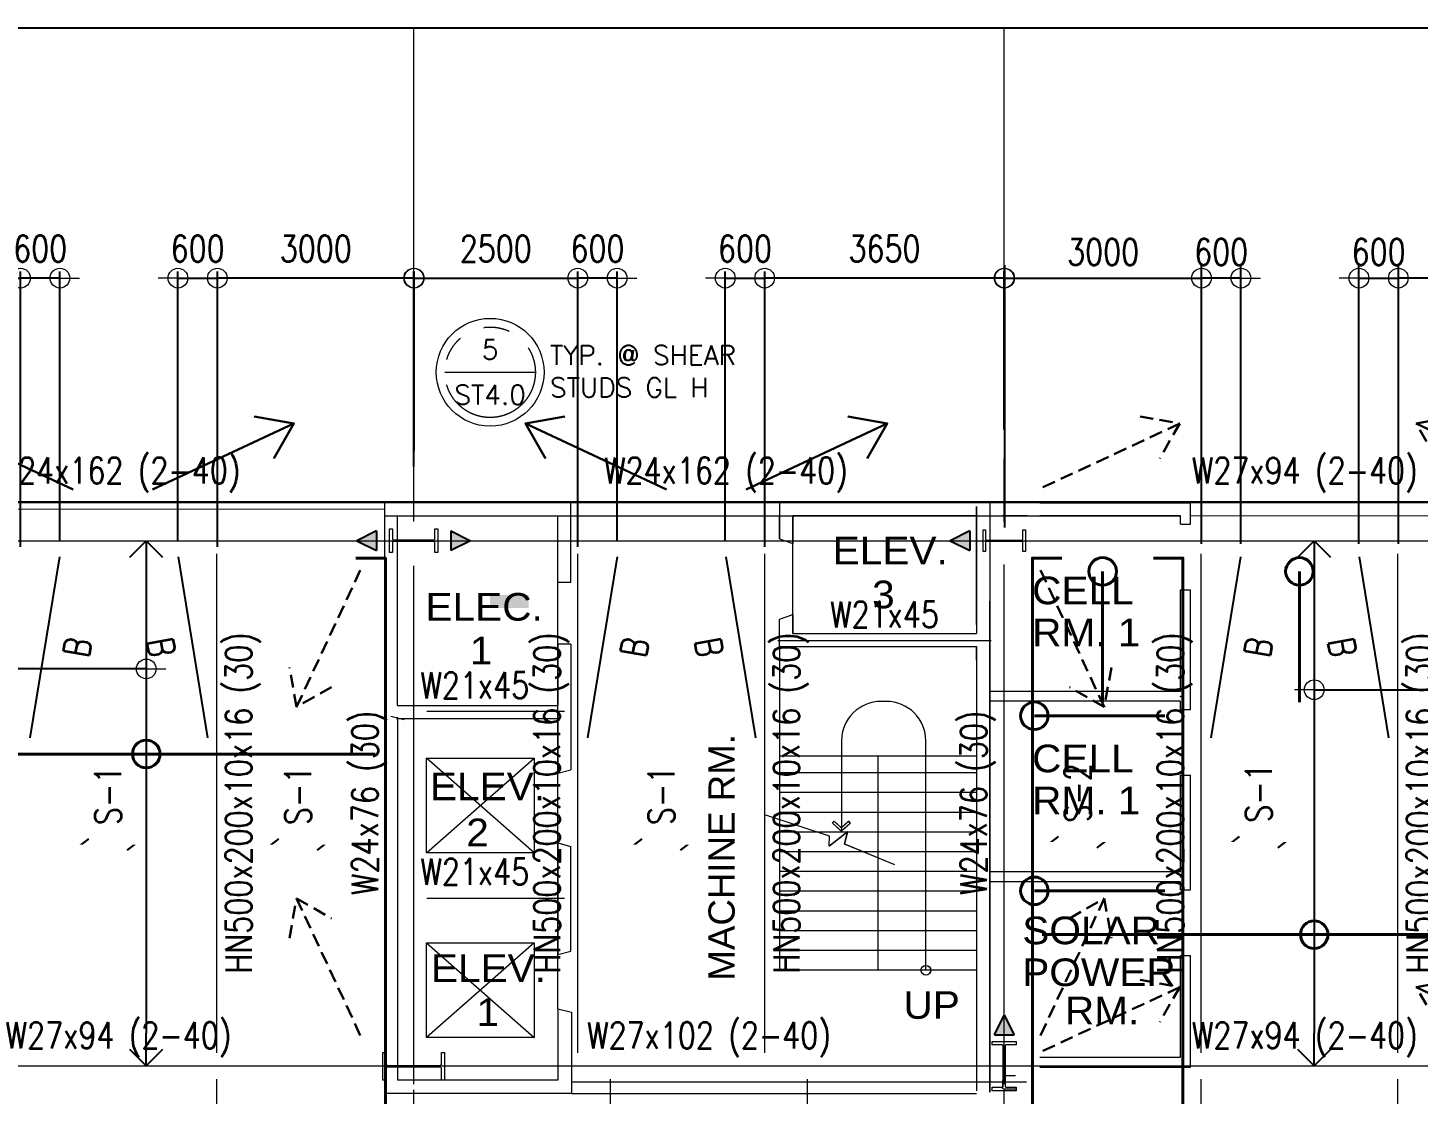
# Model space of a CAD drawing. Header units: millimetres. Extents: x -101701 to 170890, y -50253 to 85631.
# Drawn here: x 41923 to 63115, y 37081 to 53324 of the extents above; entities that cross this region are included whole.
import ezdxf
from ezdxf.enums import TextEntityAlignment as Align

# ---------------------------------------------------------------- set-up
doc = ezdxf.new("R2010")
doc.units = ezdxf.units.MM
doc.header["$MEASUREMENT"] = 0
for name, pattern in [('CENTER2', [28.575, 19.05, -3.175, 3.175, -3.175]), ('HIDDEN', [0.375, 0.25, -0.125]), ('PHANTOM2', [1.25, 0.625, -0.125, 0.125, -0.125, 0.125, -0.125])]:
    doc.linetypes.add(name, pattern=pattern)
doc.layers.get('0').update_dxf_attribs({"lineweight": 0})
for name, color, linetype, lineweight in [('A_ARCHITECTURAL BACKGROUND', 251, 'Continuous', 5), ('COLUMN', 2, 'Continuous', 20), ('contrucion line05', 86, 'Continuous', 5), ('D', 1, 'Continuous', 9), ('ELAYOUT', 4, 'Continuous', 9), ('GRIDLINES_DIM', 252, 'Continuous', 5), ('HATCH', 8, 'Continuous', 5), ('REDDUM', 1, 'Continuous', 25), ('S-ANNO-DIMS', 252, 'Continuous', 5), ('S-ANNO-MARK', 2, 'Continuous', 9), ('S-ANNO-NPLT', 7, 'Continuous', 9), ('S-Anno-Symb', 143, 'PHANTOM2', 15), ('S-BEAM', 5, 'Continuous', 25), ('S-BRACE', 2, 'Continuous', 18), ('S_BEAM', 5, 'Continuous', 30), ('S_COL', 2, 'Continuous', 20), ('S_DRB', 4, 'Continuous', 40), ('S_GRID LINES', 252, 'Continuous', 5), ('S_SLAB EDGE', 2, 'Continuous', 30), ('TEXT', 2, 'Continuous', 20)]:
    doc.layers.add(name, color=color, linetype=linetype, lineweight=lineweight)
doc.layers.add('GUIDE', color=191, linetype='Continuous', plot=False)
doc.styles.add('1', font='simplex.shx', dxfattribs={"width": 0.85, "height": 300})
doc.styles.add('ARIALNW', font='ARIALN.TTF')
doc.styles.add('MMTX$0$ESMX$0$X-OPTA1D', font='x-opta1d')
doc.styles.add('ROMANSX', font='ROMANS.shx', dxfattribs={"height": 0.09375})
doc.styles.add('SIMPLEX', font='SIMPLEX.shx', dxfattribs={"width": 0.8, "height": 400})
doc.styles.add('SWISS', font='swissl.ttf')
doc.dimstyles.new('DIM 200', dxfattribs={"dimtxt": 0.36, "dimasz": 0.2, "dimexe": 0.1, "dimexo": 0, "dimgap": 0.08, "dimtad": 1, "dimlfac": 2, "dimrnd": 0.005, "dimzin": 1, "dimdsep": 46, "dimtxsty": 'ARIALNW', "dimcen": 0.09, "dimclrd": 6, "dimclre": 6, "dimclrt": 13, "dimadec": 0, "dimazin": 0, "dimtfac": 1, "dimtofl": 0, "dimtmove": 2, "dimatfit": 3, "dimfxl": 1, "dimtolj": 1, "dimtzin": 0, "dimarcsym": 0})
doc.dimstyles.new('DIM_100', dxfattribs={"dimtxt": 1000, "dimasz": 2, "dimexe": 100, "dimexo": 250, "dimgap": 250, "dimtad": 1, "dimdec": 0, "dimrnd": 1, "dimdsep": 46, "dimtxsty": '1', "dimblk1": 'ESCADIM_ARW', "dimblk2": 'ESCADIM_ARW', "dimsah": 1, "dimcen": 50, "dimclrd": 256, "dimclre": 256, "dimclrt": 52, "dimadec": 0, "dimazin": 0, "dimtfac": 1, "dimtdec": 0, "dimtofl": 0, "dimtmove": 0, "dimatfit": 3, "dimldrblk": 'ESCADIM_ARW', "dimfxl": 1, "dimtolj": 1, "dimtzin": 0, "dimarcsym": 0})
doc.dimstyles.new('DIM_200', dxfattribs={"dimtxt": 400, "dimasz": 2, "dimexe": 200, "dimexo": 200, "dimgap": 200, "dimtad": 1, "dimdec": 0, "dimrnd": 1, "dimzin": 1, "dimdsep": 46, "dimtxsty": 'SIMPLEX', "dimblk1": 'ESCADIM_ARW', "dimblk2": 'ESCADIM_ARW', "dimsah": 1, "dimcen": 50, "dimclrd": 251, "dimclre": 251, "dimclrt": 52, "dimazin": 0, "dimtfac": 1, "dimtdec": 0, "dimtofl": 0, "dimtmove": 0, "dimatfit": 3, "dimldrblk": 'ESCADIM_ARW', "dimfxl": 1, "dimtolj": 1, "dimtzin": 0, "dimarcsym": 0})
doc.dimstyles.new('ESCA', dxfattribs={"dimtxt": 300, "dimasz": 1, "dimexe": 100, "dimexo": 100, "dimgap": 100, "dimtad": 1, "dimdec": 0, "dimrnd": 1, "dimdsep": 46, "dimtxsty": '1', "dimblk1": 'ESCADIM_ARW', "dimblk2": 'ESCADIM_ARW', "dimsah": 1, "dimcen": 50, "dimclrd": 256, "dimclre": 256, "dimclrt": 52, "dimadec": 0, "dimazin": 0, "dimtfac": 1, "dimtdec": 0, "dimtofl": 0, "dimtmove": 0, "dimatfit": 3, "dimldrblk": 'ESCADIM_ARW', "dimfxl": 1, "dimtolj": 1, "dimtzin": 0, "dimarcsym": 0})

# ---------------------------------------------------------------- blocks, each defined once
blk = doc.blocks.new('MOMENT')
at = {"layer": 'S_BEAM'}
h = blk.add_hatch(color=1, dxfattribs=at)
h.dxf.hatch_style = 1
h.paths.add_polyline_path([(37000, 700), (36850, 400), (37150, 400)])
at = {"layer": 'REDDUM'}
for p, q in [((36850, 400), (37000, 700)), ((37000, 700), (37150, 400)), ((36850, 400), (37150, 400))]:
    blk.add_line(p, q, dxfattribs=at)
blk = doc.blocks.new('12F COLUMN LAYOUT')
at = {"layer": 'COLUMN', "lineweight": 13}
for points in [[(17632, 48000), (17632, 48181), (17677, 48181), (17677, 48031, 0.414214), (17695, 48012), (18305, 48012, 0.414214), (18323, 48031), (18323, 48181), (18368, 48181), (18368, 47819), (18323, 47819), (18323, 47969, 0.414214), (18305, 47988), (17695, 47988, 0.414214), (17677, 47969), (17677, 47819), (17632, 47819), (17632, 48000)], [(26677, 48000), (26677, 48164), (26714, 48164), (26714, 48030, 0.414214), (26734, 48010), (27266, 48010, 0.414214), (27286, 48030), (27286, 48164), (27323, 48164), (27323, 47836), (27286, 47836), (27286, 47970, 0.414214), (27266, 47990), (26734, 47990, 0.414214), (26714, 47970), (26714, 47836), (26677, 47836), (26677, 48000)]]:
    blk.add_lwpolyline(points, format="xyb", dxfattribs=at)
at = {"layer": 'S_COL', "ltscale": 0.05, "elevation": 0}
blk.add_lwpolyline([(27000, 39622), (26817, 39622), (26817, 39675), (26967, 39675, 0.414214), (26985, 39694), (26985, 40303, 0.414214), (26967, 40321), (26817, 40321), (26817, 40374), (27183, 40374), (27183, 40321), (27033, 40321, 0.414214), (27015, 40303), (27015, 39694, 0.414214), (27033, 39675), (27183, 39675), (27183, 39622), (27000, 39622)], format="xyb", dxfattribs=at)
at = {"layer": 'S_COL', "ltscale": 0.05}
blk.add_lwpolyline([(17529, 39995), (17529, 40206), (17576, 40206), (17576, 40037, 0.414214), (17605, 40008), (18395, 40008, 0.414214), (18424, 40037), (18424, 40206), (18471, 40206), (18471, 39784), (18424, 39784), (18424, 39953, 0.414214), (18395, 39982), (17605, 39982, 0.414214), (17576, 39953), (17576, 39784), (17529, 39784), (17529, 39995)], format="xyb", dxfattribs=at)
blk = doc.blocks.new('ARCHBKGRND2')
at = {"color": 251, "ltscale": 0.5}
for p, q in [((53582, 44100, 0), (53582, 45897, 0)), ((53382, 37268, 0), (57146, 37268, 0))]:
    blk.add_line(p, q, dxfattribs=at)
at = {"layer": 'A_ARCHITECTURAL BACKGROUND', "color": 251, "ltscale": 10}
for p, q in [((47366, 45989, 0), (38365, 45993, 0)), ((57347, 45896, 0), (59492, 45894, 0)), ((59642, 45894, 0), (66215, 45889, 0)), ((53382, 43900, 0), (53382, 38969, 0)), ((56385, 42232, 0), (53379, 42232, 0)), ((54882, 38969, 0), (54882, 42232, 0)), ((56385, 41975, 0), (53379, 41975, 0)), ((56385, 41674, 0), (53379, 41674, 0)), ((56385, 41374, 0), (53379, 41374, 0)), ((56385, 41073, 0), (53379, 41073, 0)), ((56385, 40772, 0), (53379, 40772, 0)), ((56385, 40472, 0), (53379, 40472, 0)), ((56385, 40171, 0), (53379, 40171, 0)), ((56385, 39870, 0), (53379, 39870, 0)), ((56385, 39570, 0), (53379, 39570, 0)), ((56385, 39269, 0), (53379, 39269, 0)), ((56385, 38969, 0), (53379, 38969, 0))]:
    blk.add_line(p, q, dxfattribs=at)
at = {"layer": 'COLUMN', "color": 251, "ltscale": 10}
for p, q in [((57154, 45893, 0), (56779, 45893, 0)), ((56789, 37364, 0), (56970, 37364, 0)), ((56789, 37364, 0), (56973, 37364, 0))]:
    blk.add_line(p, q, dxfattribs=at)
at = {"layer": 'contrucion line05', "color": 251, "ltscale": 0.5}
for p, q in [((49643, 40757, 0), (48000, 42200, 0)), ((48000, 40757, 0), (49643, 42200, 0)), ((48000, 39386, 0), (49643, 37943, 0)), ((49643, 39386, 0), (48000, 37943, 0))]:
    blk.add_line(p, q, dxfattribs=at)
at = {"layer": 'contrucion line05', "color": 251, "ltscale": 0.5, "elevation": 0}
for points in [[(48000, 42200), (49643, 42200), (49643, 40757), (48000, 40757)], [(49643, 37943), (48000, 37943), (48000, 39386), (49643, 39386)]]:
    blk.add_lwpolyline(points, close=True, dxfattribs=at)
at = {"layer": 'D', "color": 251, "ltscale": 0.5}
for p, q in [((57347, 46089, 0), (59642, 46089, 0)), ((57347, 45889, 0), (59492, 45889, 0)), ((50003, 38381, 0), (50003, 44873, 0)), ((50210, 37268, 0), (50975, 37268, 0)), ((50210, 37092, 0), (50975, 37092, 0)), ((50975, 37268, 0), (56385, 37268, 0)), ((50975, 37092, 0), (56385, 37092, 0))]:
    blk.add_line(p, q, dxfattribs=at)
at = {"layer": 'ELAYOUT', "color": 251, "ltscale": 10}
for p, q in [((47366, 37092, 0), (47366, 46097, 0)), ((50201, 44873, 0), (50201, 46099, 0)), ((50201, 44873, 0), (50201, 46099, 0)), ((56385, 46034, 0), (56385, 44100, 0)), ((56385, 44237, 0), (56385, 46034, 0)), ((56385, 46034, 0), (56385, 44237, 0)), ((56385, 44237, 0), (56385, 46034, 0)), ((56385, 44237, 0), (56385, 46034, 0)), ((56385, 44237, 0), (56385, 46034, 0)), ((56385, 44237, 0), (56385, 46034, 0)), ((56385, 46034, 0), (56385, 44354, 0)), ((56385, 44354, 0), (56385, 46034, 0)), ((56385, 44354, 0), (56385, 46034, 0)), ((56585, 46098, 0), (56585, 38748, 0)), ((47560, 45889, 0), (49909, 45889, 0)), ((47560, 45889, 0), (49909, 45889, 0)), ((47560, 45889, 0), (50000, 45889, 0)), ((47560, 43001, 0), (47560, 45889, 0)), ((50000, 44873, 0), (50000, 45889, 0)), ((50201, 44873, 0), (50000, 44873, 0)), ((56585, 43212, 0), (56585, 44591, 0)), ((56585, 44390, 0), (56585, 37109, 0)), ((56585, 37109, 0), (56585, 44390, 0)), ((56585, 44390, 0), (56585, 37109, 0)), ((56585, 37109, 0), (56585, 44390, 0)), ((56585, 37109, 0), (56585, 44390, 0)), ((56585, 37109, 0), (56585, 44390, 0)), ((56585, 37109, 0), (56585, 44390, 0)), ((56585, 44390, 0), (56585, 43212, 0)), ((56585, 43212, 0), (56585, 44390, 0)), ((56585, 44360, 0), (56585, 38748, 0)), ((56585, 44360, 0), (56585, 38748, 0)), ((56585, 44360, 0), (56585, 38748, 0)), ((56585, 44242, 0), (56585, 38748, 0)), ((56585, 44242, 0), (56585, 38748, 0)), ((50000, 43936, 0), (50000, 43001, 0)), ((50201, 43936, 0), (50000, 43936, 0)), ((50201, 43936, 0), (50201, 43026, 0)), ((50201, 43936, 0), (50201, 42021, 0)), ((56385, 43810, 0), (56385, 43900, 0)), ((56385, 43900, 0), (56385, 37134, 0)), ((56385, 43692, 0), (56385, 43900, 0)), ((56385, 43692, 0), (56385, 43900, 0)), ((56385, 43692, 0), (56385, 43900, 0)), ((56385, 43692, 0), (56385, 43900, 0)), ((56385, 43692, 0), (56385, 43900, 0)), ((56385, 43810, 0), (56385, 43900, 0)), ((56385, 43810, 0), (56385, 43900, 0)), ((56585, 43729, 0), (56585, 43936, 0)), ((56585, 43729, 0), (56585, 43936, 0)), ((56585, 43729, 0), (56585, 43936, 0)), ((56585, 43729, 0), (56585, 43936, 0)), ((56585, 43729, 0), (56585, 43936, 0)), ((56585, 43846, 0), (56585, 43936, 0)), ((56585, 43846, 0), (56585, 43936, 0)), ((56585, 43846, 0), (56585, 43936, 0)), ((47457, 42837, 0), (47658, 42786, 0)), ((47560, 43001, 0), (50000, 43001, 0)), ((47560, 43001, 0), (50000, 43001, 0)), ((47560, 43001, 0), (50000, 43001, 0)), ((47560, 43001, 0), (50000, 43001, 0)), ((47560, 42798, 0), (47560, 42823, 0)), ((47560, 42801, 0), (50000, 42801, 0)), ((47560, 42776, 0), (47560, 42801, 0)), ((47560, 42801, 0), (50000, 42801, 0)), ((47560, 42776, 0), (47560, 37293, 0)), ((50000, 42801, 0), (50000, 41969, 0)), ((50000, 41969, 0), (50201, 42021, 0)), ((50000, 41969, 0), (50201, 42021, 0)), ((50000, 40907, 0), (50201, 40856, 0)), ((50000, 40907, 0), (50201, 40856, 0)), ((50000, 40907, 0), (50000, 39209, 0)), ((50201, 39260, 0), (50201, 40856, 0)), ((50201, 39260, 0), (50201, 40856, 0)), ((50000, 39209, 0), (50201, 39260, 0)), ((50000, 39209, 0), (50201, 39260, 0)), ((56585, 39252, 0), (56585, 39252, 0)), ((56585, 39052, 0), (56585, 39252, 0)), ((56585, 39052, 0), (56585, 39252, 0)), ((56585, 39052, 0), (56585, 39052, 0)), ((50003, 38381, 0), (50210, 38328, 0)), ((50003, 38381, 0), (50210, 38328, 0)), ((50003, 38381, 0), (50003, 37293, 0)), ((56585, 38547, 0), (56585, 37237, 0)), ((56585, 38547, 0), (56585, 37134, 0)), ((50210, 38328, 0), (50210, 37092, 0)), ((56794, 37364, 0), (56975, 37364, 0)), ((56794, 37364, 0), (56978, 37364, 0)), ((50210, 37092, 0), (47366, 37092, 0)), ((50003, 37293, 0), (47560, 37293, 0)), ((56782, 37164, 0), (56782, 37290, 0)), ((56794, 37164, 0), (56975, 37164, 0)), ((56797, 37164, 0), (56978, 37164, 0))]:
    blk.add_line(p, q, dxfattribs=at)
at = {"layer": 'ELAYOUT', "color": 251, "linetype": 'ByBlock', "ltscale": 0.5}
for p, q in [((53379, 46097, 0), (53379, 45542, 0)), ((53379, 46071, 0), (53379, 45542, 0)), ((59642, 45766, 0), (59642, 46090, 0)), ((47366, 45889, 0), (57347, 45889, 0)), ((53379, 45542, 0), (53379, 45897, 0)), ((53379, 45897, 0), (53379, 45542, 0)), ((53379, 45542, 0), (53379, 45897, 0)), ((53379, 45897, 0), (53379, 45542, 0)), ((53582, 45897, 0), (53582, 45471, 0)), ((53582, 45897, 0), (56385, 45897, 0)), ((53582, 45870, 0), (53582, 45471, 0)), ((59492, 45766, 0), (59492, 45889, 0)), ((59492, 45766, 0), (59642, 45766, 0)), ((53379, 45542, 0), (53582, 45471, 0)), ((53379, 45542, 0), (53582, 45471, 0)), ((59492, 43216, 0), (59492, 44763, 0)), ((59492, 44763, 0), (59642, 44763, 0)), ((59642, 42942, 0), (59642, 44763, 0)), ((53379, 44319, 0), (53582, 44389, 0)), ((53379, 44319, 0), (53582, 44389, 0)), ((53379, 43900, 0), (53379, 44319, 0)), ((53582, 44389, 0), (53582, 44100, 0)), ((53582, 44389, 0), (53582, 44100, 0)), ((53582, 44100, 0), (56385, 44100, 0)), ((53582, 44100, 0), (56385, 44100, 0)), ((53582, 44100, 0), (56385, 44100, 0)), ((53582, 44100, 0), (56385, 44100, 0)), ((53379, 43900, 0), (56385, 43900, 0)), ((53379, 43900, 0), (56385, 43900, 0)), ((53382, 43900, 0), (56385, 43900, 0)), ((53382, 43900, 0), (56385, 43900, 0)), ((59492, 43216, 0), (56585, 43216, 0)), ((59492, 43065, 0), (56585, 43065, 0)), ((59492, 42942, 0), (59492, 43065, 0)), ((59492, 42942, 0), (59642, 42942, 0)), ((59492, 40467, 0), (59492, 41940, 0)), ((59492, 41940, 0), (59642, 41940, 0)), ((59642, 40193, 0), (59642, 41940, 0)), ((59492, 40467, 0), (56585, 40467, 0)), ((59492, 40317, 0), (56585, 40317, 0)), ((59492, 40193, 0), (59492, 40317, 0)), ((59492, 40193, 0), (59642, 40193, 0)), ((59492, 37643, 0), (59492, 39191, 0)), ((59492, 39191, 0), (59642, 39191, 0)), ((59642, 37493, 0), (59642, 39191, 0)), ((57347, 37643, 0), (59492, 37643, 0)), ((57347, 37493, 0), (59642, 37493, 0))]:
    blk.add_line(p, q, dxfattribs=at)
for p in [(59492, 43140, 0), (59492, 40392, 0)]:
    blk.add_point(p, dxfattribs=at)
at = {"layer": 'HATCH', "color": 251, "linetype": 'ByBlock', "ltscale": 0.5}
for p, q in [((54141, 41010, 0), (53172, 41329, 0)), ((54418, 41078, 0), (54137, 40861, 0)), ((54137, 40861, 0), (54141, 41010, 0)), ((54422, 41078, 0), (54141, 40861, 0)), ((54372, 40888, 0), (54418, 41078, 0)), ((54376, 40888, 0), (54422, 41078, 0)), ((55137, 40573, 0), (54372, 40888, 0)), ((55140, 40573, 0), (54376, 40888, 0))]:
    blk.add_line(p, q, dxfattribs=at)
at = {"layer": 'HATCH', "color": 251, "linetype": 'ByBlock', "ltscale": 0.5, "elevation": 0}
blk.add_lwpolyline([(55610, 38969), (55610, 42463, 0.414214), (55009, 43064), (54927, 43064, 0.414214), (54326, 42463), (54326, 41089)], format="xyb", dxfattribs=at)
for points in [[(54322, 41089), (54186, 41208), (54211, 41241), (54322, 41139)], [(54326, 41089), (54189, 41208), (54214, 41241), (54326, 41139)], [(54322, 41089), (54459, 41208), (54434, 41241), (54322, 41139)], [(54326, 41089), (54462, 41208), (54437, 41241), (54326, 41139)]]:
    blk.add_lwpolyline(points, dxfattribs=at)
at = {"layer": 'HATCH', "color": 251, "linetype": 'ByBlock', "ltscale": 0.5}
for centre in [(55610, 38969, 0), (55614, 38969, 0)]:
    blk.add_circle(centre, 74, dxfattribs=at)
at = {"layer": 'S_SLAB EDGE', "color": 2, "ltscale": 10}
blk.add_line((38255, 46097, 0), (66366, 46097, 0), dxfattribs=at)
at = {"color": 251, "style": 'MMTX$0$ESMX$0$X-OPTA1D', "text_generation_flag": 6, "width": 1.1}
for s, height, p in [('ELEV.', 420.9, (54191, 45153, 0)), ('CELL ', 420.9, (57230, 44544, 0)), ('ELEC.', 420.9, (47984, 44294, 0)), ('3', 421, (54791, 44482, 0)), ('RM. 1', 420.9, (57230, 43905, 0)), ('1', 421, (48660, 43630, 0)), ('CELL ', 420.9, (57230, 41984, 0)), ('ELEV.', 420.9, (48052, 41559, 0)), ('RM. 1', 420.9, (57230, 41345, 0)), ('2', 421, (48605, 40858, 0)), ('SOLAR', 420.9, (57080, 39365, 0)), ('ELEV.', 420.9, (48066, 38791, 0)), ('POWER', 420.9, (57080, 38727, 0)), ('UP', 420.9, (55269, 38229, 0)), ('1', 421, (48761, 38120, 0)), ('RM.', 420.9, (57730, 38145, 0))]:
    blk.add_text(s, height=height, rotation=180, dxfattribs=at).set_placement(p)
at = {"layer": 'TEXT', "color": 251, "style": 'SWISS'}
blk.add_text('MACHINE RM.', height=400, rotation=89.9897, dxfattribs=at).set_placement((52697, 38810, 0))
blk = doc.blocks.new('_Open90')
at = {"color": 0, "linetype": 'ByBlock', "lineweight": -2}
for p, q in [((-0.5, 0.5), (0, 0)), ((0, 0), (-1, 0)), ((0, 0), (-0.5, -0.5))]:
    blk.add_line(p, q, dxfattribs=at)
blk = doc.blocks.new('*D37')
at = {"lineweight": -2, "ltscale": 0.5, "transparency": 16777216}
blk.add_line((43728, 45011), (43728, 38011), dxfattribs=at)
at = {"layer": 'Defpoints', "color": 0, "ltscale": 0.5, "transparency": 16777216}
for p in [(43072, 45511, 0), (43072, 37511, 0), (43728, 37511)]:
    blk.add_point(p, dxfattribs=at)
at = {"lineweight": -2, "ltscale": 0.5, "transparency": 16777216, "xscale": 500, "yscale": 500, "zscale": 500}
for p, rotation in [((43728, 45511), 90), ((43728, 37511), 270)]:
    blk.add_blockref('_Open90', p, dxfattribs=dict(at, rotation=rotation))
blk = doc.blocks.new('ESCADIM_ARW')
at = {"color": 7}
blk.add_line((-150, 0), (150, 0), dxfattribs=at)
blk.add_circle((0, 0), 75, dxfattribs=at)
blk = doc.blocks.new('*D38')
at = {"lineweight": -2, "ltscale": 0.5, "transparency": 16777216}
blk.add_line((61530, 45011), (61530, 38011), dxfattribs=at)
at = {"layer": 'Defpoints', "color": 0, "ltscale": 0.5, "transparency": 16777216}
for p in [(60873, 45511, 0), (60873, 37511, 0), (61530, 37511)]:
    blk.add_point(p, dxfattribs=at)
at = {"lineweight": -2, "ltscale": 0.5, "transparency": 16777216, "xscale": 500, "yscale": 500, "zscale": 500}
for p, rotation in [((61530, 45511), 90), ((61530, 37511), 270)]:
    blk.add_blockref('_Open90', p, dxfattribs=dict(at, rotation=rotation))
blk = doc.blocks.new('*D44')
at = {"color": 251, "lineweight": -2, "ltscale": 0.05, "transparency": 16777216}
for p, q in [((56812, 45711), (56812, 49711)), ((59812, 45465), (59812, 49711)), ((56814, 49511), (59810, 49511))]:
    blk.add_line(p, q, dxfattribs=at)
at = {"layer": 'Defpoints', "color": 0, "ltscale": 0.05, "transparency": 16777216}
for p in [(59812, 49511), (56812, 45511, 0), (59812, 45265)]:
    blk.add_point(p, dxfattribs=at)
at = {"color": 251, "lineweight": -2, "ltscale": 0.05, "transparency": 16777216, "xscale": 2, "yscale": 2, "zscale": 2, "rotation": 180}
blk.add_blockref('ESCADIM_ARW', (56812, 49511), dxfattribs=at)
at = {"color": 251, "lineweight": -2, "ltscale": 0.05, "transparency": 16777216, "xscale": 2, "yscale": 2, "zscale": 2}
blk.add_blockref('ESCADIM_ARW', (59812, 49511), dxfattribs=at)
at = {"color": 52, "ltscale": 0.05, "transparency": 16777216, "insert": (58312, 49911), "char_height": 400, "attachment_point": 5, "style": 'SIMPLEX'}
blk.add_mtext('\\A1;{\\W0.8;3000}', dxfattribs=at)
blk = doc.blocks.new('*D45')
at = {"color": 251, "lineweight": -2, "ltscale": 0.05, "transparency": 16777216}
for p, q in [((59812, 45465), (59812, 49711)), ((60412, 45465), (60412, 49711)), ((60410, 49511), (59814, 49511))]:
    blk.add_line(p, q, dxfattribs=at)
at = {"layer": 'Defpoints', "color": 0, "ltscale": 0.05, "transparency": 16777216}
for p in [(59812, 49511), (59812, 45265), (60412, 45265)]:
    blk.add_point(p, dxfattribs=at)
at = {"color": 251, "lineweight": -2, "ltscale": 0.05, "transparency": 16777216, "xscale": 2, "yscale": 2, "zscale": 2, "rotation": 180}
blk.add_blockref('ESCADIM_ARW', (59812, 49511), dxfattribs=at)
at = {"color": 251, "lineweight": -2, "ltscale": 0.05, "transparency": 16777216, "xscale": 2, "yscale": 2, "zscale": 2}
blk.add_blockref('ESCADIM_ARW', (60412, 49511), dxfattribs=at)
at = {"color": 52, "ltscale": 0.05, "transparency": 16777216, "insert": (60112, 49911), "char_height": 400, "attachment_point": 5, "style": 'SIMPLEX'}
blk.add_mtext('\\A1;{\\W0.8;600}', dxfattribs=at)
blk = doc.blocks.new('*D46')
at = {"color": 251, "lineweight": -2, "ltscale": 0.05, "transparency": 16777216}
for p, q in [((62812, 45465), (62812, 49711)), ((65812, 45711), (65812, 49711)), ((65810, 49511), (62814, 49511))]:
    blk.add_line(p, q, dxfattribs=at)
at = {"layer": 'Defpoints', "color": 0, "ltscale": 0.05, "transparency": 16777216}
for p in [(62812, 49511), (65812, 45511, 0), (62812, 45265)]:
    blk.add_point(p, dxfattribs=at)
at = {"color": 251, "lineweight": -2, "ltscale": 0.05, "transparency": 16777216, "xscale": 2, "yscale": 2, "zscale": 2, "rotation": 180}
blk.add_blockref('ESCADIM_ARW', (62812, 49511), dxfattribs=at)
at = {"color": 251, "lineweight": -2, "ltscale": 0.05, "transparency": 16777216, "xscale": 2, "yscale": 2, "zscale": 2}
blk.add_blockref('ESCADIM_ARW', (65812, 49511), dxfattribs=at)
at = {"color": 52, "ltscale": 0.05, "transparency": 16777216, "insert": (64312, 49911), "char_height": 400, "attachment_point": 5, "style": 'SIMPLEX'}
blk.add_mtext('\\A1;{\\W0.8;3000}', dxfattribs=at)
blk = doc.blocks.new('*D47')
at = {"color": 251, "lineweight": -2, "ltscale": 0.05, "transparency": 16777216}
for p, q in [((62212, 45465), (62212, 49711)), ((62812, 45465), (62812, 49711)), ((62214, 49511), (62810, 49511))]:
    blk.add_line(p, q, dxfattribs=at)
at = {"layer": 'Defpoints', "color": 0, "ltscale": 0.05, "transparency": 16777216}
for p in [(62812, 49511), (62212, 45265), (62812, 45265)]:
    blk.add_point(p, dxfattribs=at)
at = {"color": 251, "lineweight": -2, "ltscale": 0.05, "transparency": 16777216, "xscale": 2, "yscale": 2, "zscale": 2, "rotation": 180}
blk.add_blockref('ESCADIM_ARW', (62212, 49511), dxfattribs=at)
at = {"color": 251, "lineweight": -2, "ltscale": 0.05, "transparency": 16777216, "xscale": 2, "yscale": 2, "zscale": 2}
blk.add_blockref('ESCADIM_ARW', (62812, 49511), dxfattribs=at)
at = {"color": 52, "ltscale": 0.05, "transparency": 16777216, "insert": (62512, 49911), "char_height": 400, "attachment_point": 5, "style": 'SIMPLEX'}
blk.add_mtext('\\A1;{\\W0.8;600}', dxfattribs=at)
blk = doc.blocks.new('DIM_GRIDLINES_2')
at = {"layer": 'GRIDLINES_DIM', "linetype": 'CENTER2', "ltscale": 300}
for p, q in [((26000, -10379.6), (26000, 63813, 0)), ((35000, -10379.6), (35000, 63813, 0)), ((-12556.3, 56000, 0), (50790.7, 56000, 0)), ((-12556.3, 48000, 0), (50790.7, 48000, 0))]:
    blk.add_line(p, q, dxfattribs=at)
blk = doc.blocks.new('*D104')
at = {"layer": 'Defpoints', "color": 0, "transparency": 16777216}
for p in [(50305, 49511), (47805, 46391, 0), (50305, 45166, 0)]:
    blk.add_point(p, dxfattribs=at)
at = {"layer": 'S-ANNO-DIMS', "lineweight": -2, "transparency": 16777216}
for p, q in [((47805, 46641), (47805, 49611)), ((50305, 45416), (50305, 49611)), ((47807, 49511), (50303, 49511))]:
    blk.add_line(p, q, dxfattribs=at)
at = {"layer": 'S-ANNO-DIMS', "lineweight": -2, "transparency": 16777216, "xscale": 2, "yscale": 2, "zscale": 2, "rotation": 180}
blk.add_blockref('ESCADIM_ARW', (47805, 49511), dxfattribs=at)
at = {"layer": 'S-ANNO-DIMS', "lineweight": -2, "transparency": 16777216, "xscale": 2, "yscale": 2, "zscale": 2}
blk.add_blockref('ESCADIM_ARW', (50305, 49511), dxfattribs=at)
at = {"layer": 'S-ANNO-DIMS', "color": 52, "transparency": 16777216, "insert": (49055, 49961), "char_height": 400, "attachment_point": 5, "style": 'SIMPLEX'}
blk.add_mtext('\\A1;2500', dxfattribs=at)
blk = doc.blocks.new('*D105')
at = {"layer": 'Defpoints', "color": 0, "transparency": 16777216}
for p in [(41812, 49511), (38812, 46636, 0), (41812, 45166, 0)]:
    blk.add_point(p, dxfattribs=at)
at = {"layer": 'S-ANNO-DIMS', "lineweight": -2, "transparency": 16777216}
for p, q in [((38812, 46886), (38812, 49611)), ((41812, 45416), (41812, 49611)), ((38814, 49511), (41810, 49511))]:
    blk.add_line(p, q, dxfattribs=at)
at = {"layer": 'S-ANNO-DIMS', "lineweight": -2, "transparency": 16777216, "xscale": 2, "yscale": 2, "zscale": 2, "rotation": 180}
blk.add_blockref('ESCADIM_ARW', (38812, 49511), dxfattribs=at)
at = {"layer": 'S-ANNO-DIMS', "lineweight": -2, "transparency": 16777216, "xscale": 2, "yscale": 2, "zscale": 2}
blk.add_blockref('ESCADIM_ARW', (41812, 49511), dxfattribs=at)
at = {"layer": 'S-ANNO-DIMS', "color": 52, "transparency": 16777216, "insert": (40312, 49961), "char_height": 400, "attachment_point": 5, "style": 'SIMPLEX'}
blk.add_mtext('\\A1;3000', dxfattribs=at)
blk = doc.blocks.new('*D106')
at = {"layer": 'Defpoints', "color": 0, "transparency": 16777216}
for p in [(41812, 49511), (41812, 45166, 0), (42412, 45265, 0)]:
    blk.add_point(p, dxfattribs=at)
at = {"layer": 'S-ANNO-DIMS', "lineweight": -2, "transparency": 16777216}
for p, q in [((41812, 45416), (41812, 49611)), ((42412, 45515), (42412, 49611)), ((42410, 49511), (41814, 49511))]:
    blk.add_line(p, q, dxfattribs=at)
at = {"layer": 'S-ANNO-DIMS', "lineweight": -2, "transparency": 16777216, "xscale": 2, "yscale": 2, "zscale": 2, "rotation": 180}
blk.add_blockref('ESCADIM_ARW', (41812, 49511), dxfattribs=at)
at = {"layer": 'S-ANNO-DIMS', "lineweight": -2, "transparency": 16777216, "xscale": 2, "yscale": 2, "zscale": 2}
blk.add_blockref('ESCADIM_ARW', (42412, 49511), dxfattribs=at)
at = {"layer": 'S-ANNO-DIMS', "color": 52, "transparency": 16777216, "insert": (42112, 49961), "char_height": 400, "attachment_point": 5, "style": 'SIMPLEX'}
blk.add_mtext('\\A1;600', dxfattribs=at)
blk = doc.blocks.new('*D107')
at = {"layer": 'Defpoints', "color": 0, "transparency": 16777216}
for p in [(44812, 49511), (47812, 46636, 0), (44812, 45166, 0)]:
    blk.add_point(p, dxfattribs=at)
at = {"layer": 'S-ANNO-DIMS', "lineweight": -2, "transparency": 16777216}
for p, q in [((44812, 45416), (44812, 49611)), ((47812, 46886), (47812, 49611)), ((47810, 49511), (44814, 49511))]:
    blk.add_line(p, q, dxfattribs=at)
at = {"layer": 'S-ANNO-DIMS', "lineweight": -2, "transparency": 16777216, "xscale": 2, "yscale": 2, "zscale": 2, "rotation": 180}
blk.add_blockref('ESCADIM_ARW', (44812, 49511), dxfattribs=at)
at = {"layer": 'S-ANNO-DIMS', "lineweight": -2, "transparency": 16777216, "xscale": 2, "yscale": 2, "zscale": 2}
blk.add_blockref('ESCADIM_ARW', (47812, 49511), dxfattribs=at)
at = {"layer": 'S-ANNO-DIMS', "color": 52, "transparency": 16777216, "insert": (46312, 49961), "char_height": 400, "attachment_point": 5, "style": 'SIMPLEX'}
blk.add_mtext('\\A1;3000', dxfattribs=at)
blk = doc.blocks.new('*D108')
at = {"layer": 'Defpoints', "color": 0, "transparency": 16777216}
for p in [(44812, 49511), (44212, 45265, 0), (44812, 45166, 0)]:
    blk.add_point(p, dxfattribs=at)
at = {"layer": 'S-ANNO-DIMS', "lineweight": -2, "transparency": 16777216}
for p, q in [((44212, 45515), (44212, 49611)), ((44812, 45416), (44812, 49611)), ((44214, 49511), (44810, 49511))]:
    blk.add_line(p, q, dxfattribs=at)
at = {"layer": 'S-ANNO-DIMS', "lineweight": -2, "transparency": 16777216, "xscale": 2, "yscale": 2, "zscale": 2, "rotation": 180}
blk.add_blockref('ESCADIM_ARW', (44212, 49511), dxfattribs=at)
at = {"layer": 'S-ANNO-DIMS', "lineweight": -2, "transparency": 16777216, "xscale": 2, "yscale": 2, "zscale": 2}
blk.add_blockref('ESCADIM_ARW', (44812, 49511), dxfattribs=at)
at = {"layer": 'S-ANNO-DIMS', "color": 52, "transparency": 16777216, "insert": (44512, 49961), "char_height": 400, "attachment_point": 5, "style": 'SIMPLEX'}
blk.add_mtext('\\A1;600', dxfattribs=at)
blk = doc.blocks.new('*D109')
at = {"layer": 'Defpoints', "color": 0, "transparency": 16777216}
for p in [(50305, 49511), (50305, 45166, 0), (50905, 45265, 0)]:
    blk.add_point(p, dxfattribs=at)
at = {"layer": 'S-ANNO-DIMS', "lineweight": -2, "transparency": 16777216}
for p, q in [((50305, 45416), (50305, 49611)), ((50905, 45515), (50905, 49611)), ((50903, 49511), (50307, 49511))]:
    blk.add_line(p, q, dxfattribs=at)
at = {"layer": 'S-ANNO-DIMS', "lineweight": -2, "transparency": 16777216, "xscale": 2, "yscale": 2, "zscale": 2, "rotation": 180}
blk.add_blockref('ESCADIM_ARW', (50305, 49511), dxfattribs=at)
at = {"layer": 'S-ANNO-DIMS', "lineweight": -2, "transparency": 16777216, "xscale": 2, "yscale": 2, "zscale": 2}
blk.add_blockref('ESCADIM_ARW', (50905, 49511), dxfattribs=at)
at = {"layer": 'S-ANNO-DIMS', "color": 52, "transparency": 16777216, "insert": (50605, 49961), "char_height": 400, "attachment_point": 5, "style": 'SIMPLEX'}
blk.add_mtext('\\A1;600', dxfattribs=at)
blk = doc.blocks.new('*D110')
at = {"layer": 'Defpoints', "color": 0, "transparency": 16777216}
for p in [(53154, 49511), (56804, 46955, 0), (53154, 45166, 0)]:
    blk.add_point(p, dxfattribs=at)
at = {"layer": 'S-ANNO-DIMS', "lineweight": -2, "transparency": 16777216}
for p, q in [((53154, 45416), (53154, 49611)), ((56804, 47205), (56804, 49611)), ((56802, 49511), (53156, 49511))]:
    blk.add_line(p, q, dxfattribs=at)
at = {"layer": 'S-ANNO-DIMS', "lineweight": -2, "transparency": 16777216, "xscale": 2, "yscale": 2, "zscale": 2, "rotation": 180}
blk.add_blockref('ESCADIM_ARW', (53154, 49511), dxfattribs=at)
at = {"layer": 'S-ANNO-DIMS', "lineweight": -2, "transparency": 16777216, "xscale": 2, "yscale": 2, "zscale": 2}
blk.add_blockref('ESCADIM_ARW', (56804, 49511), dxfattribs=at)
at = {"layer": 'S-ANNO-DIMS', "color": 52, "transparency": 16777216, "insert": (54979, 49961), "char_height": 400, "attachment_point": 5, "style": 'SIMPLEX'}
blk.add_mtext('\\A1;3650', dxfattribs=at)
blk = doc.blocks.new('*D111')
at = {"layer": 'Defpoints', "color": 0, "transparency": 16777216}
for p in [(53154, 49511), (52554, 45265, 0), (53154, 45166, 0)]:
    blk.add_point(p, dxfattribs=at)
at = {"layer": 'S-ANNO-DIMS', "lineweight": -2, "transparency": 16777216}
for p, q in [((52554, 45515), (52554, 49611)), ((53154, 45416), (53154, 49611)), ((52556, 49511), (53152, 49511))]:
    blk.add_line(p, q, dxfattribs=at)
at = {"layer": 'S-ANNO-DIMS', "lineweight": -2, "transparency": 16777216, "xscale": 2, "yscale": 2, "zscale": 2, "rotation": 180}
blk.add_blockref('ESCADIM_ARW', (52554, 49511), dxfattribs=at)
at = {"layer": 'S-ANNO-DIMS', "lineweight": -2, "transparency": 16777216, "xscale": 2, "yscale": 2, "zscale": 2}
blk.add_blockref('ESCADIM_ARW', (53154, 49511), dxfattribs=at)
at = {"layer": 'S-ANNO-DIMS', "color": 52, "transparency": 16777216, "insert": (52854, 49961), "char_height": 400, "attachment_point": 5, "style": 'SIMPLEX'}
blk.add_mtext('\\A1;600', dxfattribs=at)
blk = doc.blocks.new('Bubble')
at = {"layer": 'S-ANNO-NPLT'}
blk.add_circle((0, 0), 0.2608, dxfattribs=at)
at = {"layer": 'S-Anno-Symb', "color": 0}
blk.add_line((-0.2188, 0), (0.2188, 0), dxfattribs=at)
blk.add_circle((0, 0), 0.2187, dxfattribs=at)
at = {"layer": 'S-Anno-Symb', "style": 'ROMANSX'}
for tag, p in [('1', (0, 0.1094)), ('S1', (0, -0.1094))]:
    blk.add_attdef(tag, text='', height=0.0937, dxfattribs=at).set_placement(p, align=Align.MIDDLE_CENTER)
at = {"layer": 'S-Anno-Symb', "style": 'ROMANSX', "width": 1.018385, "flags": 8}
blk.add_attdef('LONG', text='', height=0.0937, dxfattribs=at).set_placement((-0.1796, -0.1249), (0.1796, -0.1249), align=Align.FIT)
blk = doc.blocks.new('ROOF DECK FRAMING LAYOUT')
at = {"layer": 'S-BEAM'}
for p, q in [((42405, 45265, 0), (41955, 42511, 0)), ((44213, 45265, 0), (44663, 42511, 0)), ((50905, 45265, 0), (50455, 42511, 0)), ((52562, 45265, 0), (53012, 42511, 0)), ((60405, 45265, 0), (59955, 42511, 0)), ((62213, 45265, 0), (62663, 42511, 0))]:
    blk.add_line(p, q, dxfattribs=at)
at = {"layer": 'S_BEAM', "color": 5, "lineweight": 13}
for p, q in [((39339, 45511, 0), (47237, 45511, 0)), ((48373, 45511, 0), (56281, 45511, 0)), ((57328, 45511, 0), (65237, 45511, 0)), ((44805, 37711, 0), (44805, 45311, 0)), ((50305, 37711, 0), (50305, 45311, 0)), ((53154, 37711, 0), (53154, 45311, 0)), ((56805, 37878, 0), (56805, 45147, 0)), ((59805, 37711, 0), (59805, 45311, 0)), ((62805, 37711, 0), (62805, 45311, 0)), ((47805, 37876, 0), (47805, 45130, 0)), ((48005, 40068, 0), (50105, 40068, 0)), ((39328, 37511, 0), (47281, 37511, 0)), ((48328, 37511, 0), (56274, 37511, 0)), ((57335, 37511, 0), (65270, 37511, 0)), ((44805, 29711, 0), (44805, 37311, 0)), ((50805, 29711, 0), (50805, 37311, 0)), ((53805, 29711, 0), (53805, 37311, 0)), ((59805, 29711, 0), (59805, 37311, 0)), ((62805, 29711, 0), (62805, 37311, 0)), ((47805, 29876, 0), (47805, 37147, 0)), ((56805, 29876, 0), (56805, 37145, 0))]:
    blk.add_line(p, q, dxfattribs=at)
at = {"layer": 'S_BEAM', "lineweight": 13, "ltscale": 0.5}
for p, q in [((56605, 43988, 0), (53354, 43988, 0)), ((50105, 42910, 0), (48005, 42910, 0))]:
    blk.add_line(p, q, dxfattribs=at)
at = {"layer": 'REDDUM', "lineweight": 13, "xscale": -1, "rotation": 90}
for p in [(47637, 82511, 0), (56681, 82511, 0)]:
    blk.add_blockref('MOMENT', p, dxfattribs=at)
at = {"layer": 'REDDUM', "lineweight": 13, "rotation": 270}
blk.add_blockref('MOMENT', (47973, 82511, 0), dxfattribs=at)
at = {"layer": 'REDDUM', "lineweight": 13}
blk.add_blockref('MOMENT', (19805, 37586, 0), dxfattribs=at)
at = {"layer": 'S-BRACE', "lineweight": 13, "ltscale": 0.5}
for points in [[(40463, 47296, 0), (42614, 46294, 0)], [(45978, 47296, 0), (43826, 46294, 0)], [(49508, 47296, 0), (51659, 46294, 0)], [(55022, 47296, 0), (52871, 46294, 0)]]:
    blk.add_leader(points, dimstyle='DIM 200', override={"dimasz": 500, "dimgap": 0.08, "dimtad": 0, "dimclrd": 2, "dimldrblk": 'Open90', "dimfxl": 0.18}, dxfattribs=at)
at = {"layer": 'S-BRACE', "linetype": 'HIDDEN', "lineweight": 13, "ltscale": 800}
for points, override in [([(59480, 47296, 0), (57328, 46294, 0)], {"dimasz": 500, "dimgap": 0.08, "dimtad": 0, "dimclrd": 2, "dimldrblk": 'Open90', "dimfxl": 0.18}), ([(63086, 47296, 0), (65237, 46294, 0)], {"dimasz": 500, "dimtad": 0, "dimclrd": 2, "dimldrblk": 'Open90', "dimfxl": 0.18}), ([(46020, 42979, 0), (47022, 45130, 0)], {"dimasz": 500, "dimtad": 0, "dimclrd": 2, "dimldrblk": 'Open90', "dimfxl": 0.18}), ([(58330, 42979, 0), (57328, 45130, 0)], {"dimasz": 500, "dimtad": 0, "dimclrd": 2, "dimldrblk": 'Open90', "dimfxl": 0.18}), ([(46020, 40062, 0), (47022, 37911, 0)], {"dimasz": 500, "dimtad": 0, "dimclrd": 2, "dimldrblk": 'Open90', "dimfxl": 0.18}), ([(58330, 40062, 0), (57328, 37911, 0)], {"dimasz": 500, "dimtad": 0, "dimclrd": 2, "dimldrblk": 'Open90', "dimfxl": 0.18}), ([(59480, 38711, 0), (57328, 37709, 0)], {"dimasz": 500, "dimgap": 0.08, "dimtad": 0, "dimclrd": 2, "dimldrblk": 'Open90', "dimfxl": 0.18}), ([(63086, 38711, 0), (65237, 37709, 0)], {"dimasz": 500, "dimtad": 0, "dimclrd": 2, "dimldrblk": 'Open90', "dimfxl": 0.18})]:
    blk.add_leader(points, dimstyle='DIM 200', override=override, dxfattribs=at)

msp = doc.modelspace()

# ---------------------------------------------------------------- linework, layer by layer
at = {"layer": 'GUIDE', "ltscale": 0.5, "elevation": -106.73928}
msp.add_lwpolyline([(6989.84837, 53324.28514), (79054.47129, 53324.28514), (79054.47129, -34476.50554), (6989.84837, -34476.50554)], close=True, dxfattribs=at)
at = {"layer": 'S-ANNO-MARK'}
for points in [[(42852.60304, 40970.62321, 29.99952, 29.99952, 0), (42739.55871, 40883.62208, 0, 0, 0), (43549.13626, 40883.62208, 29.99952, 29.99952, 0), (43436.09193, 40796.62094, 0, 0, 0)], [(45748.35579, 40970.62321, 29.99952, 29.99952, 0), (45635.31146, 40883.62208, 0, 0, 0), (46444.88901, 40883.62208, 29.99952, 29.99952, 0), (46331.84468, 40796.62094, 0, 0, 0)], [(51285.66018, 40970.62321, 29.99952, 29.99952, 0), (51172.61585, 40883.62208, 0, 0, 0), (51982.1934, 40883.62208, 29.99952, 29.99952, 0), (51869.14908, 40796.62094, 0, 0, 0)], [(57633.35088, 41006.9892, 29.99952, 29.99952, 0), (57520.30656, 40919.98807, 0, 0, 0), (58329.88411, 40919.98807, 29.99952, 29.99952, 0), (58216.83978, 40832.98693, 0, 0, 0)], [(60391.08252, 41006.9892, 29.99952, 29.99952, 0), (60278.03819, 40919.98807, 0, 0, 0), (61087.61574, 40919.98807, 29.99952, 29.99952, 0), (60974.57141, 40832.98693, 0, 0, 0)]]:
    msp.add_lwpolyline(points, format="xyseb", dxfattribs=at)
at = {"layer": 'S-Anno-Symb', "linetype": 'ByBlock', "elevation": -0.00002}
msp.add_lwpolyline([(48970.13354, 47256.03733, 0, 0, 0), (48970.13354, 44587.1646, 196.07256, 196.07256, 0), (49558.35122, 44587.1646, 0, 0, 0)], format="xyseb", dxfattribs=at)
at = {"layer": 'S_DRB'}
for p, q in [((58304.83687, 43053.79975, -0.00001), (58304.83687, 45043.43274, -0.00001)), ((61304.83687, 43053.79975, -0.00001), (61304.83687, 45043.43274, -0.00001)), ((59254.83687, 42844.59324, -0.00002), (57265.20388, 42844.59324, -0.00002)), ((59254.83687, 40177.92657, -0.00002), (57265.20388, 40177.92657, -0.00002))]:
    msp.add_line(p, q, dxfattribs=at)
at = {"layer": 'S_DRB', "color": 4}
for p, q in [((39058.25708, 42262.11265, 0), (47216.01826, 42262.11265, 0.00002)), ((57385.29087, 39511.25991, -0.00001), (65220.31887, 39511.25991, 0.00002))]:
    msp.add_line(p, q, dxfattribs=at)
at = {"layer": 'S_DRB', "color": 4, "elevation": -0.00001}
for points in [[(46924.38287, 29775.72491), (47374.38287, 29775.72491), (47374.38287, 45246.79491), (46924.38287, 45246.79491)], [(57685.29087, 29775.72491), (57235.29087, 29775.72491), (57235.29087, 45246.79491), (57685.29087, 45246.79491)], [(59079.83687, 5903.27424), (59529.83687, 5903.27424), (59529.83687, 45246.79491), (59079.83687, 45246.79491)]]:
    msp.add_lwpolyline(points, dxfattribs=at)
at = {"layer": 'S_DRB'}
for centre in [(58304.83687, 45043.43274, -0.00001), (61304.83687, 45043.43274, -0.00001), (57265.20388, 42844.59324, -0.00002), (43728.28155, 42262.11265, 0), (57265.20388, 40177.92657, -0.00002), (61529.68, 39511.25991, -0.00001)]:
    msp.add_circle(centre, 210.36702, dxfattribs=at)

# ---------------------------------------------------------------- block references
msp.add_blockref('12F COLUMN LAYOUT', (29804.83687, -2488.74009, -0.00001))
at = {"layer": 'A_ARCHITECTURAL BACKGROUND', "lineweight": 13}
msp.add_blockref('ARCHBKGRND2', (0, 0), dxfattribs=at)
at = {"layer": 'S-Anno-Symb', "xscale": 3149.760000000242, "yscale": 3149.760000000242, "zscale": 3149.760000000242}
msp.add_blockref('Bubble', (48970.13354, 48077.4033, -0.00002), dxfattribs=at).add_auto_attribs({'1': '5', 'S1': 'ST4.0'})
at = {"layer": 'S_BEAM'}
msp.add_blockref('ROOF DECK FRAMING LAYOUT', (0, 0), dxfattribs=at)
at = {"layer": 'S_GRID LINES'}
msp.add_blockref('DIM_GRIDLINES_2', (21804.83687, -10488.74009, -0.00001), dxfattribs=at)

# ---------------------------------------------------------------- texts
at = {"layer": 'S-ANNO-DIMS', "color": 52, "char_height": 400, "attachment_point": 5, "style": 'SIMPLEX'}
for s, insert in [('\\A1;{\\W0.8;W24x162 (2-40)}', (43304.83687, 46514.10752, 0.00002)), ('\\A1;{\\W0.8;W24x162 (2-40)}', (52562.91457, 46514.10752, 0.00002)), ('\\A1;W27x94 (2-40)', (61384.33887, 46514.10752, 0.00002)), ('\\A1;{\\W0.8;W21x45}', (54979.18936, 44387.74731, 0.00003)), ('\\A1;{\\W0.8;W21x45}', (48735.69208, 43310.34446, 0.00002)), ('\\A1;{\\W0.8;W21x45}', (48735.69208, 40468.47498, 0.00002)), ('\\A1;W27x94 (2-40)', (43304.83687, 37911.25991, 0.00002)), ('\\A1;W27x102 (2-40)', (52304.83687, 37911.25991, 0.00002)), ('\\A1;W27x94 (2-40)', (61384.33887, 37911.25991, 0.00002))]:
    msp.add_mtext(s, dxfattribs=dict(at, insert=insert))
at = {"layer": 'S-ANNO-DIMS', "color": 52, "extrusion": (-0.093152, 0.159205, 0.982841), "char_height": 400, "attachment_point": 5, "text_direction": (0.19358, 0.971192, -0.13897), "style": 'SIMPLEX'}
for insert in [(42678.50647, 43887.70581, -0.0001), (51171.04632, 43887.70581, -0.00005), (60678.50647, 43887.70581, -0.0001)]:
    msp.add_mtext('\\A1;{\\W0.8;B}', dxfattribs=dict(at, insert=insert))
at = {"layer": 'S-ANNO-DIMS', "color": 52, "extrusion": (0.093152, 0.159205, 0.982841), "char_height": 400, "attachment_point": 5, "text_direction": (0.19358, -0.971192, 0.13897), "style": 'SIMPLEX'}
for insert in [(43956.54771, 43887.70581, -0.0001), (52306.25269, 43887.70581, -0.00006), (61957.54771, 43887.70581, -0.00006)]:
    msp.add_mtext('\\A1;{\\W0.8;B}', dxfattribs=dict(at, insert=insert))
at = {"layer": 'S-ANNO-DIMS', "color": 52, "char_height": 400, "attachment_point": 5, "rotation": 90, "style": 'SIMPLEX'}
for s, insert in [('\\A1;HN500x200x10x16 (30)', (45204.83687, 41520.64541, -0.00002)), ('\\A1;{\\W0.8;HN500x200x10x16 (30)}', (49904.83687, 41520.64541, 0)), ('\\A1;{\\W0.8;HN500x200x10x16 (30)}', (53553.54185, 41520.64541, -0.00001)), ('\\A1;{\\W0.8;HN500x200x10x16 (30)}', (59404.83687, 41520.64541, -0.00002)), ('\\A1;{\\W0.8;HN500x200x10x16 (30)}', (63204.83687, 41520.64541, -0.00002)), ('\\A1;W24x76 (30)', (47130.96097, 41520.64541, -0.00002)), ('\\A1;W24x76 (30)', (56404.83687, 41520.64541, -0.00001)), ('\\A1;\\pxqc;{\\W0.8;S-1}', (43144.34749, 41633.62208)), ('\\A1;\\pxqc;{\\W0.8;S-1}', (46040.10023, 41633.62208)), ('\\A1;\\pxqc;{\\W0.8;S-1}', (51577.40463, 41633.62208)), ('\\A1;\\pxqc;S-2', (57925.09533, 41669.98807)), ('\\A1;\\pxqc;{\\W0.8;S-1}', (60682.82696, 41669.98807))]:
    msp.add_mtext(s, dxfattribs=dict(at, insert=insert))
at = {"layer": 'S-Anno-Symb', "insert": (49881.99021, 48091.10584), "char_height": 295.29, "width": 4093.5150308, "attachment_point": 4, "style": 'ROMANSX'}
msp.add_mtext('TYP. @ SHEAR\\PSTUDS GL H', dxfattribs=at)

# ---------------------------------------------------------------- dimensions: what is measured, and where the dimension line sits
at = {"ltscale": 0.05}
dim = msp.add_linear_dim(base=(59812.29702, 49511.25991, -0.00005), p1=(56812.29702, 45511.25991, -0.00005), p2=(59812.29702, 45264.52975, -0.00005), text='{\\W0.8;<>}', dimstyle='DIM_200', dxfattribs=at)
dim.commit()
dim.dimension.update_dxf_attribs({"geometry": '*D44', "text_midpoint": (58312.29702, 49911.25991, -0.00005)})
dim = msp.add_linear_dim(base=(59812.29702, 49511.25991, -0.00005), p1=(60412.29702, 45264.66624, -0.00005), p2=(59812.29702, 45264.52975, -0.00005), angle=180, text='{\\W0.8;<>}', dimstyle='DIM_200', dxfattribs=at)
dim.commit()
dim.dimension.update_dxf_attribs({"geometry": '*D45', "text_midpoint": (60112.29702, 49511.25991, -0.00005), "dimtype": 160})
dim = msp.add_linear_dim(base=(62812.29702, 49511.25991, -0.00005), p1=(62212.29702, 45264.66624, -0.00005), p2=(62812.29702, 45264.52975, -0.00005), text='{\\W0.8;<>}', dimstyle='DIM_200', dxfattribs=at)
dim.commit()
dim.dimension.update_dxf_attribs({"geometry": '*D47', "text_midpoint": (62512.29702, 49511.25991, -0.00005), "dimtype": 160})
dim = msp.add_linear_dim(base=(62812.29702, 49511.25991, -0.00005), p1=(65812.29702, 45511.25991, -0.00005), p2=(62812.29702, 45264.52975, -0.00005), angle=180, text='{\\W0.8;<>}', dimstyle='DIM_200', dxfattribs=at)
dim.commit()
dim.dimension.update_dxf_attribs({"geometry": '*D46', "text_midpoint": (64312.29702, 49911.25991, -0.00005)})
at = {"ltscale": 0.5}
for base, p1, p2, picture, middle in [((43728.28155, 37511.25991, -0.00001), (43071.83318, 45511.25991, -0.00002), (43071.83318, 37511.25991, -0.00002), '*D37', (43728.28155, 41511.25991, -0.00001)), ((61529.68, 37511.25991, -0.00001), (60873.23164, 45511.25991, -0.00002), (60873.23164, 37511.25991, -0.00002), '*D38', (61529.68, 41511.25991, -0.00001))]:
    dim = msp.add_linear_dim(base=base, p1=p1, p2=p2, angle=90, text=' ', dimstyle='DIM_100', override={"dimasz": 500, "dimexe": 100, "dimexo": 100, "dimblk1": 'Open90', "dimblk2": 'Open90', "dimse1": 1, "dimse2": 1, "dimsd2": 0}, dxfattribs=at)
    dim.commit()
    dim.dimension.update_dxf_attribs({"geometry": picture, "text_midpoint": middle})
at = {"layer": 'S-ANNO-DIMS'}
for base, p1, p2, picture, middle in [((41812.29702, 49511.25991, 0), (38812.29702, 46636.04086, -0.00003), (41812.29702, 45166.35175, -0.00002), '*D105', (40312.29702, 49961.25991, 0)), ((50304.83687, 49511.25991, 0.00002), (47804.83687, 46390.68456, 0), (50304.83687, 45166.35175, 0), '*D104', (49054.83687, 49961.25991, 0.00002))]:
    dim = msp.add_linear_dim(base=base, p1=p1, p2=p2, dimstyle='DIM_100', override={"dimtxt": 400, "dimtxsty": 'SIMPLEX'}, dxfattribs=at)
    dim.commit()
    dim.dimension.update_dxf_attribs({"geometry": picture, "text_midpoint": middle})
for base, p1, p2, picture, middle in [((41812.29702, 49511.25991, 0), (42412.29702, 45264.66624, -0.00002), (41812.29702, 45166.35175, -0.00002), '*D106', (42112.29702, 49511.25991, 0)), ((50304.83687, 49511.25991, 0.00002), (50904.83687, 45264.66624, 0), (50304.83687, 45166.35175, 0), '*D109', (50604.83687, 49511.25991, 0.00002))]:
    dim = msp.add_linear_dim(base=base, p1=p1, p2=p2, angle=180, dimstyle='DIM_100', override={"dimtxt": 400, "dimtxsty": 'SIMPLEX'}, dxfattribs=at)
    dim.commit()
    dim.dimension.update_dxf_attribs({"geometry": picture, "text_midpoint": middle, "dimtype": 160})
for base, p1, p2, picture, middle in [((44812.29702, 49511.25991, 0), (44212.29702, 45264.66624, -0.00002), (44812.29702, 45166.35175, -0.00002), '*D108', (44512.29702, 49511.25991, 0)), ((53153.54185, 49511.25991, -0.00001), (52553.54185, 45264.66624, -0.00003), (53153.54185, 45166.35175, -0.00003), '*D111', (52853.54185, 49511.25991, -0.00001))]:
    dim = msp.add_linear_dim(base=base, p1=p1, p2=p2, dimstyle='DIM_100', override={"dimtxt": 400, "dimtxsty": 'SIMPLEX'}, dxfattribs=at)
    dim.commit()
    dim.dimension.update_dxf_attribs({"geometry": picture, "text_midpoint": middle, "dimtype": 160})
for base, p1, p2, picture, middle in [((44812.29702, 49511.25991, 0), (47812.29702, 46636.04086, -0.00003), (44812.29702, 45166.35175, -0.00002), '*D107', (46312.29702, 49961.25991, 0)), ((53153.54185, 49511.25991, -0.00001), (56803.83687, 46955.10792, -0.00004), (53153.54185, 45166.35175, -0.00003), '*D110', (54978.68936, 49961.25991, -0.00001))]:
    dim = msp.add_linear_dim(base=base, p1=p1, p2=p2, angle=180, dimstyle='DIM_100', override={"dimtxt": 400, "dimtxsty": 'SIMPLEX'}, dxfattribs=at)
    dim.commit()
    dim.dimension.update_dxf_attribs({"geometry": picture, "text_midpoint": middle})

# ---------------------------------------------------------------- leaders
at = {"layer": 'S-ANNO-DIMS', "color": 4}
for points in [[(43728.28155, 43558.57628, 0.00002), (36210.40984, 43558.57628, 0.00002)], [(61529.68, 43241.83654, -0.00002), (70038.56064, 43241.83654, -0.00002)]]:
    msp.add_leader(points, dimstyle='ESCA', override={"dimasz": 2, "dimtad": 0, "dimfxl": 0.0625}, dxfattribs=at)

doc.saveas('drawing.dxf')
